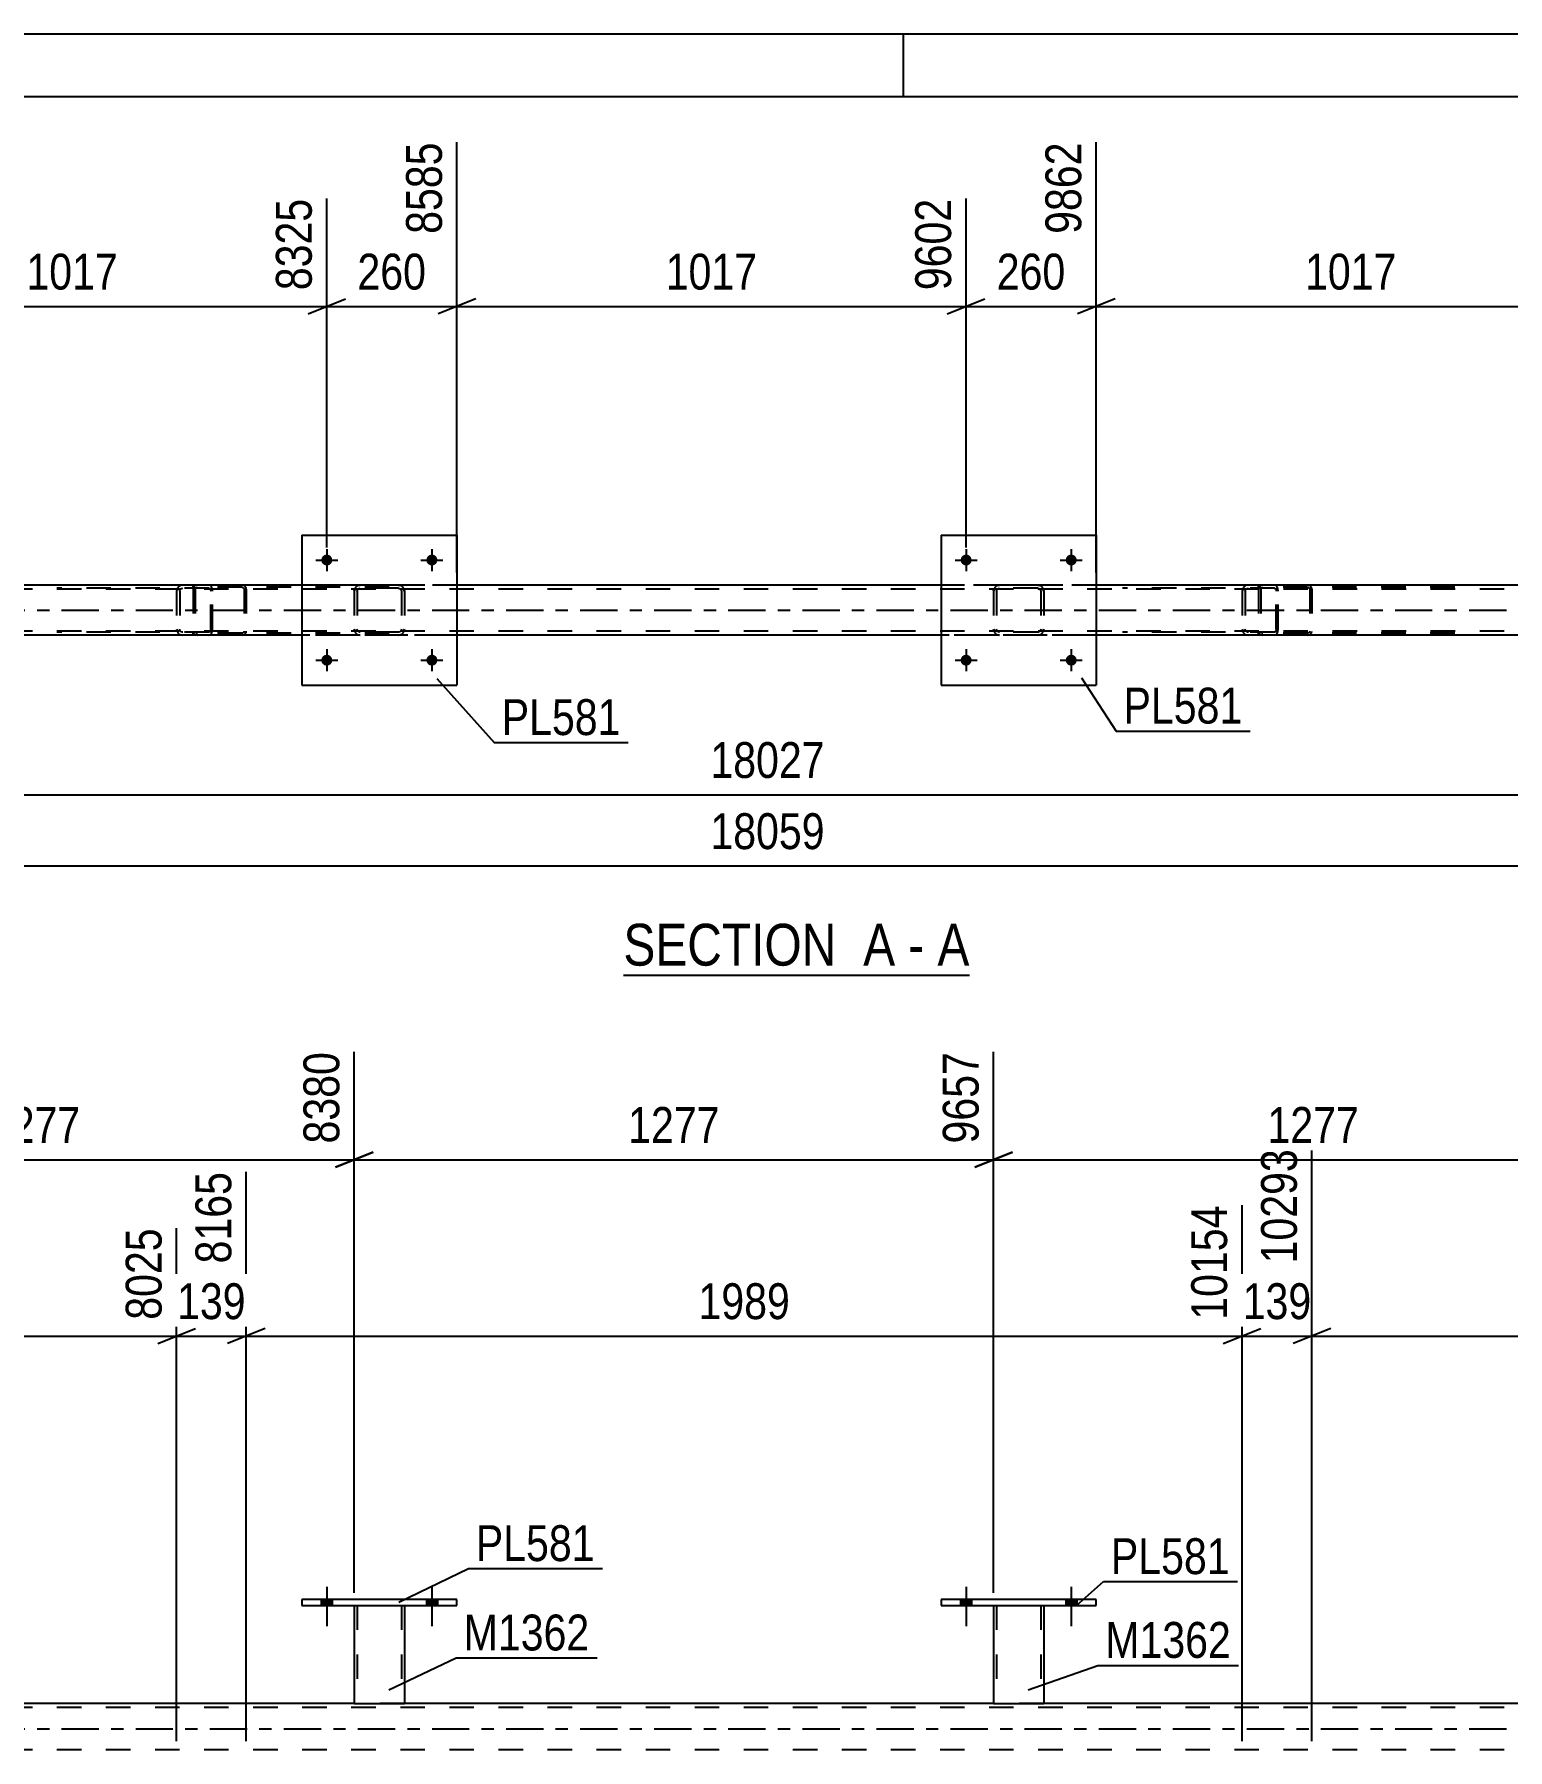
# Model space of a CAD drawing. Header units: millimetres. Extents: x 0 to 841, y 0 to 594.
# Drawn here: x 351.6 to 469.3, y 457 to 594 of the extents above; entities that cross this region are included whole.
import ezdxf

# ---------------------------------------------------------------- set-up
doc = ezdxf.new("R2010")
doc.units = ezdxf.units.MM
doc.linetypes.add('DXK_LINE_DOT2', pattern=[3.9198, 1.9599, -1.9599])
doc.linetypes.add('DXK_LINE_DOT3', pattern=[5.9187, 2.979, -0.9799, 0.9799, -0.9799])
doc.styles.add('Arial Narrow', font='ARIALN.TTF', dxfattribs={"height": 0.2})

# ---------------------------------------------------------------- blocks, each defined once
blk = doc.blocks.new('Unknown-814748510-1133')
at = {"color": 5, "linetype": 'Continuous'}
for p, q in [((841, 594), (0, 594)), ((421, 589), (421, 594)), ((836, 589), (5, 589))]:
    blk.add_line(p, q, dxfattribs=at)
blk = doc.blocks.new('Unknown-814748510-11 - 4862')
at = {"color": 6, "linetype": 'Continuous'}
blk.add_line((398.62, 518.85), (426.26, 518.85), dxfattribs=at)
at = {"color": 0, "linetype": 'Continuous'}
for points in [[(416.73, 519.6), (416.73, 523.1), (398.62, 523.1), (398.62, 519.6)], [(420.33, 519.6), (420.33, 523.1), (417.78, 523.1), (417.78, 519.6)], [(422.66, 519.6), (422.66, 523.1), (421.38, 523.1), (421.38, 519.6)], [(426.26, 519.6), (426.26, 523.1), (423.71, 523.1), (423.71, 519.6)]]:
    blk.add_wipeout(points, dxfattribs=at)
at = {"color": 7, "linetype": 'Continuous', "style": 'Arial Narrow'}
for s, p in [('SECTION ', (398.62, 519.6)), ('A', (417.78, 519.6)), ('A', (423.71, 519.6)), ('-', (421.38, 519.6))]:
    blk.add_text(s, height=3.34, dxfattribs=at).set_placement(p)
blk = doc.blocks.new('Part-814748510-4932 - 4862')
at = {"color": 2, "linetype": 'Continuous'}
for p, q in [((372.92, 554), (372.92, 542)), ((372.92, 554), (385.32, 554)), ((385.32, 554), (385.32, 542)), ((372.92, 542), (385.32, 542))]:
    blk.add_line(p, q, dxfattribs=at)
blk = doc.blocks.new('Part-814748510-4933 - 4862')
at = {"color": 7, "linetype": 'DXK_LINE_DOT2'}
for p, q in [((377.12, 549.52), (377.15, 549.7)), ((377.15, 549.7), (377.12, 549.52)), ((377.36, 549.52), (377.37, 549.61)), ((377.37, 549.61), (377.43, 549.69)), ((377.41, 549.96), (377.6, 550)), ((377.6, 550), (377.41, 549.96)), ((377.43, 549.69), (377.5, 549.74)), ((377.5, 549.74), (377.6, 549.76)), ((380.64, 550), (377.6, 550)), ((380.64, 549.76), (377.6, 549.76)), ((380.64, 550), (380.82, 549.96)), ((380.82, 549.96), (380.64, 550)), ((380.64, 549.76), (380.73, 549.74)), ((380.73, 549.74), (380.81, 549.69)), ((380.81, 549.69), (380.86, 549.61)), ((380.86, 549.61), (380.88, 549.52)), ((381.08, 549.7), (381.12, 549.52)), ((381.12, 549.52), (381.08, 549.7)), ((377.12, 549.52), (377.12, 546.48)), ((377.36, 549.52), (377.36, 546.48)), ((380.88, 549.52), (380.88, 546.48)), ((381.12, 549.52), (381.12, 546.48)), ((377.15, 546.29), (377.12, 546.48)), ((377.12, 546.48), (377.15, 546.29)), ((377.37, 546.38), (377.36, 546.48)), ((377.43, 546.31), (377.37, 546.38)), ((377.6, 546), (377.41, 546.03)), ((377.41, 546.03), (377.6, 546)), ((377.5, 546.25), (377.43, 546.31)), ((377.6, 546.24), (377.5, 546.25)), ((380.64, 546.24), (377.6, 546.24)), ((380.64, 546), (377.6, 546)), ((380.73, 546.25), (380.64, 546.24)), ((380.82, 546.03), (380.64, 546)), ((380.64, 546), (380.82, 546.03)), ((380.81, 546.31), (380.73, 546.25)), ((380.86, 546.38), (380.81, 546.31)), ((380.88, 546.48), (380.86, 546.38)), ((381.12, 546.48), (381.08, 546.29)), ((381.08, 546.29), (381.12, 546.48))]:
    blk.add_line(p, q, dxfattribs=at)
at = {"color": 7, "linetype": 'DXK_LINE_DOT3'}
blk.add_line((379.12, 548), (379.12, 548), dxfattribs=at)
at = {"color": 7, "linetype": 'DXK_LINE_DOT2'}
for centre, start, end in [((377.6, 549.52), 112.5, 157.5), ((377.6, 549.52), 112.5, 157.5), ((380.64, 549.52), 22.5, 67.5), ((380.64, 549.52), 22.5, 67.5), ((377.6, 546.48), 202.5, 247.5), ((377.6, 546.48), 202.5, 247.5), ((380.64, 546.48), 292.5, 337.5), ((380.64, 546.48), 292.5, 337.5)]:
    blk.add_arc(centre, 0.48, start, end, dxfattribs=at)
blk = doc.blocks.new('Part-814748510-4938 - 4862')
at = {"color": 2, "linetype": 'Continuous'}
for p, q in [((424, 554), (424, 542)), ((424, 554), (436.4, 554)), ((436.4, 554), (436.4, 542)), ((424, 542), (436.4, 542))]:
    blk.add_line(p, q, dxfattribs=at)
blk = doc.blocks.new('Part-814748510-4939 - 4862')
at = {"color": 7, "linetype": 'DXK_LINE_DOT2'}
for p, q in [((428.2, 549.52), (428.23, 549.7)), ((428.23, 549.7), (428.2, 549.52)), ((428.44, 549.52), (428.45, 549.61)), ((428.45, 549.61), (428.51, 549.69)), ((428.49, 549.96), (428.68, 550)), ((428.68, 550), (428.49, 549.96)), ((428.51, 549.69), (428.58, 549.74)), ((428.58, 549.74), (428.68, 549.76)), ((431.72, 550), (428.68, 550)), ((431.72, 549.76), (428.68, 549.76)), ((431.72, 550), (431.9, 549.96)), ((431.9, 549.96), (431.72, 550)), ((431.72, 549.76), (431.81, 549.74)), ((431.81, 549.74), (431.89, 549.69)), ((431.89, 549.69), (431.94, 549.61)), ((431.94, 549.61), (431.96, 549.52)), ((432.16, 549.7), (432.2, 549.52)), ((432.2, 549.52), (432.16, 549.7)), ((428.2, 549.52), (428.2, 546.48)), ((428.44, 549.52), (428.44, 546.48)), ((431.96, 549.52), (431.96, 546.48)), ((432.2, 549.52), (432.2, 546.48)), ((428.23, 546.29), (428.2, 546.48)), ((428.2, 546.48), (428.23, 546.29)), ((428.45, 546.38), (428.44, 546.48)), ((428.51, 546.31), (428.45, 546.38)), ((428.68, 546), (428.49, 546.03)), ((428.49, 546.03), (428.68, 546)), ((428.58, 546.25), (428.51, 546.31)), ((428.68, 546.24), (428.58, 546.25)), ((431.72, 546.24), (428.68, 546.24)), ((431.72, 546), (428.68, 546)), ((431.81, 546.25), (431.72, 546.24)), ((431.9, 546.03), (431.72, 546)), ((431.72, 546), (431.9, 546.03)), ((431.89, 546.31), (431.81, 546.25)), ((431.94, 546.38), (431.89, 546.31)), ((431.96, 546.48), (431.94, 546.38)), ((432.2, 546.48), (432.16, 546.29)), ((432.16, 546.29), (432.2, 546.48))]:
    blk.add_line(p, q, dxfattribs=at)
at = {"color": 7, "linetype": 'DXK_LINE_DOT3'}
blk.add_line((430.2, 548), (430.2, 548), dxfattribs=at)
at = {"color": 7, "linetype": 'DXK_LINE_DOT2'}
for centre, start, end in [((428.68, 549.52), 112.5, 157.5), ((428.68, 549.52), 112.5, 157.5), ((431.72, 549.52), 22.5, 67.5), ((431.72, 549.52), 22.5, 67.5), ((428.68, 546.48), 202.5, 247.5), ((428.68, 546.48), 202.5, 247.5), ((431.72, 546.48), 292.5, 337.5), ((431.72, 546.48), 292.5, 337.5)]:
    blk.add_arc(centre, 0.48, start, end, dxfattribs=at)
blk = doc.blocks.new('Bolt-814748510-4876 - 4862')
at = {"linetype": 'Continuous'}
for points in [[(375.36, 552, -1), (374.48, 552, -1)], [(383.76, 552, -1), (382.88, 552, -1)]]:
    blk.add_hatch(color=1, dxfattribs=at).paths.add_polyline_path(points)
at = {"color": 1, "linetype": 'Continuous'}
for p, q in [((374.92, 552.88), (374.92, 551.12)), ((383.32, 552.88), (383.32, 551.12)), ((374.04, 552), (375.8, 552)), ((382.44, 552), (384.2, 552))]:
    blk.add_line(p, q, dxfattribs=at)
blk = doc.blocks.new('Bolt-814748510-4877 - 4862')
at = {"linetype": 'Continuous'}
for points in [[(375.36, 544, -1), (374.48, 544, -1)], [(383.76, 544, -1), (382.88, 544, -1)]]:
    blk.add_hatch(color=1, dxfattribs=at).paths.add_polyline_path(points)
at = {"color": 1, "linetype": 'Continuous'}
for p, q in [((374.92, 544.88), (374.92, 543.12)), ((383.32, 544.88), (383.32, 543.12)), ((374.04, 544), (375.8, 544)), ((382.44, 544), (384.2, 544))]:
    blk.add_line(p, q, dxfattribs=at)
blk = doc.blocks.new('Bolt-814748510-4878 - 4862')
at = {"linetype": 'Continuous'}
for points in [[(426.44, 552, -1), (425.56, 552, -1)], [(434.84, 552, -1), (433.96, 552, -1)]]:
    blk.add_hatch(color=1, dxfattribs=at).paths.add_polyline_path(points)
at = {"color": 1, "linetype": 'Continuous'}
for p, q in [((426, 552.88), (426, 551.12)), ((434.4, 552.88), (434.4, 551.12)), ((425.12, 552), (426.88, 552)), ((433.52, 552), (435.28, 552))]:
    blk.add_line(p, q, dxfattribs=at)
blk = doc.blocks.new('Bolt-814748510-4879 - 4862')
at = {"linetype": 'Continuous'}
for points in [[(426.44, 544, -1), (425.56, 544, -1)], [(434.84, 544, -1), (433.96, 544, -1)]]:
    blk.add_hatch(color=1, dxfattribs=at).paths.add_polyline_path(points)
at = {"color": 1, "linetype": 'Continuous'}
for p, q in [((426, 544.88), (426, 543.12)), ((434.4, 544.88), (434.4, 543.12)), ((425.12, 544), (426.88, 544)), ((433.52, 544), (435.28, 544))]:
    blk.add_line(p, q, dxfattribs=at)
blk = doc.blocks.new('Part-814748510-4977 - 4862')
at = {"color": 7, "linetype": 'DXK_LINE_DOT2'}
for p, q in [((364.26, 549.8), (364.24, 549.68)), ((364.24, 549.68), (364.24, 546.32)), ((364.41, 549.68), (364.42, 549.74)), ((364.41, 549.68), (364.41, 546.32)), ((364.42, 549.74), (364.46, 549.79)), ((364.58, 550), (364.45, 549.97)), ((364.46, 549.79), (364.51, 549.82)), ((364.51, 549.82), (364.58, 549.84)), ((379.91, 550), (364.58, 550)), ((379.91, 549.84), (364.58, 549.84)), ((368.28, 549.97), (368.15, 550)), ((368.15, 549.84), (368.22, 549.82)), ((368.22, 549.82), (368.24, 549.81)), ((368.24, 549.81), (368.27, 549.79)), ((368.27, 549.79), (368.31, 549.74)), ((368.31, 549.74), (368.32, 549.68)), ((368.32, 549.68), (368.32, 546.32)), ((368.49, 549.68), (368.47, 549.8)), ((368.49, 549.68), (368.49, 546.32)), ((364.24, 546.32), (364.26, 546.19)), ((364.42, 546.25), (364.41, 546.32)), ((364.46, 546.2), (364.42, 546.25)), ((364.45, 546.02), (364.58, 546)), ((364.46, 546.2), (364.49, 546.18)), ((364.49, 546.18), (364.51, 546.17)), ((364.51, 546.17), (364.58, 546.16)), ((379.91, 546.16), (364.58, 546.16)), ((379.91, 546), (364.58, 546)), ((368.22, 546.17), (368.15, 546.16)), ((368.15, 546), (368.28, 546.02)), ((368.27, 546.2), (368.22, 546.17)), ((368.31, 546.25), (368.27, 546.2)), ((368.32, 546.32), (368.31, 546.25)), ((368.47, 546.19), (368.49, 546.32))]:
    blk.add_line(p, q, dxfattribs=at)
for centre, start, end in [((364.56, 549.66), 110.7583, 155.68), ((368.16, 549.66), 24.32, 69.2417), ((364.56, 546.33), 204.32, 249.2417), ((368.16, 546.33), 290.7583, 335.68)]:
    blk.add_arc(centre, 0.331, start, end, dxfattribs=at)
blk = doc.blocks.new('Part-814748510-4978 - 4862')
at = {"color": 7, "linetype": 'DXK_LINE_DOT2'}
for p, q in [((365.51, 550), (353.36, 550)), ((365.51, 549.76), (353.36, 549.76)), ((362.94, 549.6), (362.92, 549.52)), ((362.96, 549.7), (362.94, 549.6)), ((363.17, 549.52), (363.19, 549.61)), ((363.19, 549.61), (363.24, 549.69)), ((363.42, 550), (363.23, 549.96)), ((363.24, 549.69), (363.32, 549.74)), ((363.32, 549.74), (363.42, 549.76)), ((364.24, 549.76), (364.24, 550)), ((365.62, 549.96), (365.51, 550)), ((365.51, 549.76), (365.56, 549.74)), ((365.56, 549.74), (365.61, 549.69)), ((365.61, 549.69), (365.64, 549.61)), ((365.7, 549.85), (365.62, 549.96)), ((365.64, 549.61), (365.65, 549.52)), ((365.76, 549.7), (365.7, 549.85)), ((365.78, 549.52), (365.76, 549.7)), ((362.92, 549.52), (362.92, 546.48)), ((363.17, 549.52), (363.17, 546.48)), ((365.65, 546.48), (365.65, 549.52)), ((365.78, 546.48), (365.78, 549.52)), ((365.51, 546.24), (353.36, 546.24)), ((365.51, 546), (353.36, 546)), ((362.92, 546.48), (362.94, 546.39)), ((362.94, 546.39), (362.96, 546.29)), ((363.19, 546.38), (363.17, 546.48)), ((363.24, 546.31), (363.19, 546.38)), ((363.23, 546.03), (363.42, 546)), ((363.32, 546.25), (363.24, 546.31)), ((363.42, 546.24), (363.32, 546.25)), ((364.24, 546), (364.24, 546.24)), ((365.56, 546.25), (365.51, 546.24)), ((365.51, 546), (365.62, 546.03)), ((365.61, 546.31), (365.56, 546.25)), ((365.64, 546.38), (365.61, 546.31)), ((365.62, 546.03), (365.7, 546.14)), ((365.65, 546.48), (365.64, 546.38)), ((365.7, 546.14), (365.76, 546.29)), ((365.76, 546.29), (365.78, 546.48))]:
    blk.add_line(p, q, dxfattribs=at)
for centre, start, end in [((363.41, 549.5), 111.1941, 156.1506), ((363.41, 546.49), 203.8494, 248.8059)]:
    blk.add_arc(centre, 0.492, start, end, dxfattribs=at)
blk = doc.blocks.new('Part-814748510-5000 - 4862')
at = {"color": 7, "linetype": 'DXK_LINE_DOT2'}
for p, q in [((450.65, 550), (438.49, 550)), ((450.65, 549.76), (438.49, 549.76)), ((448.07, 549.6), (448.05, 549.52)), ((448.09, 549.7), (448.07, 549.6)), ((448.3, 549.52), (448.32, 549.61)), ((448.32, 549.61), (448.38, 549.69)), ((448.55, 550), (448.36, 549.96)), ((448.38, 549.69), (448.46, 549.74)), ((448.46, 549.74), (448.55, 549.76)), ((449.37, 549.76), (449.37, 550)), ((450.75, 549.96), (450.65, 550)), ((450.65, 549.76), (450.7, 549.74)), ((450.7, 549.74), (450.74, 549.69)), ((450.74, 549.69), (450.77, 549.61)), ((450.84, 549.85), (450.75, 549.96)), ((450.77, 549.61), (450.78, 549.52)), ((450.9, 549.7), (450.84, 549.85)), ((450.92, 549.52), (450.9, 549.7)), ((448.05, 549.52), (448.05, 546.48)), ((448.3, 549.52), (448.3, 546.48)), ((450.78, 546.48), (450.78, 549.52)), ((450.92, 546.48), (450.92, 549.52)), ((450.65, 546.24), (438.49, 546.24)), ((450.65, 546), (438.49, 546)), ((448.05, 546.48), (448.07, 546.39)), ((448.07, 546.39), (448.09, 546.29)), ((448.32, 546.38), (448.3, 546.48)), ((448.38, 546.31), (448.32, 546.38)), ((448.36, 546.03), (448.55, 546)), ((448.46, 546.25), (448.38, 546.31)), ((448.55, 546.24), (448.46, 546.25)), ((449.37, 546), (449.37, 546.24)), ((450.7, 546.25), (450.65, 546.24)), ((450.65, 546), (450.75, 546.03)), ((450.74, 546.31), (450.7, 546.25)), ((450.77, 546.38), (450.74, 546.31)), ((450.75, 546.03), (450.84, 546.14)), ((450.78, 546.48), (450.77, 546.38)), ((450.84, 546.14), (450.9, 546.29)), ((450.9, 546.29), (450.92, 546.48))]:
    blk.add_line(p, q, dxfattribs=at)
for centre, start, end in [((448.54, 549.5), 111.1941, 156.1506), ((448.54, 546.49), 203.8494, 248.8059)]:
    blk.add_arc(centre, 0.492, start, end, dxfattribs=at)
blk = doc.blocks.new('Part-814748510-5012 - 4862')
at = {"color": 7, "linetype": 'DXK_LINE_DOT2'}
for p, q in [((449.4, 549.8), (449.37, 549.68)), ((449.37, 549.68), (449.37, 546.32)), ((449.54, 549.68), (449.55, 549.74)), ((449.54, 549.68), (449.54, 546.32)), ((449.55, 549.74), (449.59, 549.79)), ((449.71, 550), (449.58, 549.97)), ((449.59, 549.79), (449.65, 549.82)), ((449.65, 549.82), (449.71, 549.84)), ((465.04, 550), (449.71, 550)), ((465.04, 549.84), (449.71, 549.84)), ((453.42, 549.97), (453.29, 550)), ((453.29, 549.84), (453.35, 549.82)), ((453.35, 549.82), (453.38, 549.81)), ((453.38, 549.81), (453.41, 549.79)), ((453.41, 549.79), (453.44, 549.74)), ((453.44, 549.74), (453.46, 549.68)), ((453.46, 549.68), (453.46, 546.32)), ((453.63, 549.68), (453.6, 549.8)), ((453.63, 549.68), (453.63, 546.32)), ((449.37, 546.32), (449.4, 546.19)), ((449.55, 546.25), (449.54, 546.32)), ((449.59, 546.2), (449.55, 546.25)), ((449.58, 546.02), (449.71, 546)), ((449.59, 546.2), (449.62, 546.18)), ((449.62, 546.18), (449.65, 546.17)), ((449.65, 546.17), (449.71, 546.16)), ((465.04, 546.16), (449.71, 546.16)), ((465.04, 546), (449.71, 546)), ((453.35, 546.17), (453.29, 546.16)), ((453.29, 546), (453.42, 546.02)), ((453.41, 546.2), (453.35, 546.17)), ((453.44, 546.25), (453.41, 546.2)), ((453.46, 546.32), (453.44, 546.25)), ((453.6, 546.19), (453.63, 546.32))]:
    blk.add_line(p, q, dxfattribs=at)
for centre, start, end in [((449.7, 549.66), 110.7583, 155.68), ((453.3, 549.66), 24.32, 69.2417), ((449.7, 546.33), 204.32, 249.2417), ((453.3, 546.33), 290.7583, 335.68)]:
    blk.add_arc(centre, 0.331, start, end, dxfattribs=at)
blk = doc.blocks.new('Part-814748510-5062 - 4862')
at = {"color": 7, "linetype": 'DXK_LINE_DOT2'}
for p, q in [((762.98, 549.68), (99.23, 549.68)), ((762.98, 550), (117.51, 550)), ((385.32, 550), (372.92, 550)), ((436.4, 550), (424, 550)), ((762.98, 546.32), (99.23, 546.32)), ((760.18, 546), (99.23, 546)), ((385.32, 546), (372.92, 546)), ((436.4, 546), (424, 546))]:
    blk.add_line(p, q, dxfattribs=at)
at = {"color": 2, "linetype": 'Continuous'}
for p, q in [((372.92, 550), (334.24, 550)), ((424, 550), (385.32, 550)), ((475.08, 550), (436.4, 550)), ((372.92, 546), (334.24, 546)), ((424, 546), (385.32, 546)), ((475.08, 546), (436.4, 546))]:
    blk.add_line(p, q, dxfattribs=at)
at = {"color": 7, "linetype": 'DXK_LINE_DOT3'}
blk.add_line((99.23, 548), (762.98, 548), dxfattribs=at)
blk = doc.blocks.new('Bolt-814748510-3024 - 3016')
at = {"linetype": 'Continuous'}
for points in [[(374.48, 468.48), (375.36, 468.48), (375.36, 468.96), (374.48, 468.96)], [(382.88, 468.48), (383.76, 468.48), (383.76, 468.96), (382.88, 468.96)]]:
    blk.add_hatch(color=1, dxfattribs=at).paths.add_polyline_path(points)
at = {"color": 1, "linetype": 'Continuous'}
for p, q in [((374.48, 468.96), (374.48, 468.48)), ((374.92, 469.96), (374.92, 466.84)), ((375.36, 468.96), (375.36, 468.48)), ((382.88, 468.96), (382.88, 468.48)), ((383.32, 469.96), (383.32, 466.84)), ((383.76, 468.96), (383.76, 468.48))]:
    blk.add_line(p, q, dxfattribs=at)
blk = doc.blocks.new('Part-814748510-3141 - 3016')
at = {"color": 2, "linetype": 'Continuous'}
for p, q in [((424, 468.96), (424, 468.48)), ((436.4, 468.96), (424, 468.96)), ((436.4, 468.48), (436.4, 468.96)), ((424, 468.48), (436.4, 468.48))]:
    blk.add_line(p, q, dxfattribs=at)
blk = doc.blocks.new('Part-814748510-3146 - 3016')
at = {"color": 7, "linetype": 'DXK_LINE_DOT2'}
for p, q in [((377.12, 468.49), (381.12, 468.49)), ((377.12, 468.48), (377.12, 468.49)), ((377.12, 468.49), (377.12, 468.48)), ((377.36, 468.49), (377.36, 460.64)), ((380.88, 468.49), (380.88, 460.64)), ((381.12, 468.49), (381.12, 468.48)), ((381.12, 468.48), (381.12, 468.49)), ((380.82, 460.64), (380.86, 460.64)), ((380.82, 460.64), (380.86, 460.64)), ((380.86, 460.64), (380.88, 460.64)), ((380.86, 460.64), (380.88, 460.64))]:
    blk.add_line(p, q, dxfattribs=at)
at = {"color": 2, "linetype": 'Continuous'}
for p, q in [((377.12, 468.48), (377.12, 460.64)), ((381.12, 468.48), (381.12, 460.64)), ((377.12, 460.64), (381.12, 460.64))]:
    blk.add_line(p, q, dxfattribs=at)
blk = doc.blocks.new('Part-814748510-3114 - 3016')
at = {"color": 7, "linetype": 'DXK_LINE_DOT2'}
for p, q in [((428.2, 468.49), (432.2, 468.49)), ((428.2, 468.48), (428.2, 468.49)), ((428.2, 468.49), (428.2, 468.48)), ((428.44, 468.49), (428.44, 460.64)), ((431.96, 468.49), (431.96, 460.64)), ((432.2, 468.49), (432.2, 468.48)), ((432.2, 468.48), (432.2, 468.49)), ((431.9, 460.64), (431.94, 460.64)), ((431.9, 460.64), (431.94, 460.64)), ((431.94, 460.64), (431.96, 460.64)), ((431.94, 460.64), (431.96, 460.64))]:
    blk.add_line(p, q, dxfattribs=at)
at = {"color": 2, "linetype": 'Continuous'}
for p, q in [((428.2, 468.48), (428.2, 460.64)), ((432.2, 468.48), (432.2, 460.64)), ((428.2, 460.64), (432.2, 460.64))]:
    blk.add_line(p, q, dxfattribs=at)
blk = doc.blocks.new('Part-814748510-3151 - 3016')
at = {"color": 2, "linetype": 'Continuous'}
for p, q in [((372.92, 468.96), (372.92, 468.48)), ((385.32, 468.96), (372.92, 468.96)), ((385.32, 468.48), (385.32, 468.96)), ((372.92, 468.48), (385.32, 468.48))]:
    blk.add_line(p, q, dxfattribs=at)
blk = doc.blocks.new('Bolt-814748510-3230 - 3016')
at = {"linetype": 'Continuous'}
for points in [[(425.56, 468.48), (426.44, 468.48), (426.44, 468.96), (425.56, 468.96)], [(433.96, 468.48), (434.84, 468.48), (434.84, 468.96), (433.96, 468.96)]]:
    blk.add_hatch(color=1, dxfattribs=at).paths.add_polyline_path(points)
at = {"color": 1, "linetype": 'Continuous'}
for p, q in [((425.56, 468.96), (425.56, 468.48)), ((426, 469.96), (426, 466.84)), ((426.44, 468.96), (426.44, 468.48)), ((433.96, 468.96), (433.96, 468.48)), ((434.4, 469.96), (434.4, 466.84)), ((434.84, 468.96), (434.84, 468.48))]:
    blk.add_line(p, q, dxfattribs=at)
blk = doc.blocks.new('Bolt-814748510-3231 - 3016')
at = {"linetype": 'Continuous'}
for points in [[(425.56, 468.48), (426.44, 468.48), (426.44, 468.96), (425.56, 468.96)], [(433.96, 468.48), (434.84, 468.48), (434.84, 468.96), (433.96, 468.96)]]:
    blk.add_hatch(color=1, dxfattribs=at).paths.add_polyline_path(points)
at = {"color": 1, "linetype": 'Continuous'}
for p, q in [((425.56, 468.96), (425.56, 468.48)), ((426, 469.96), (426, 466.84)), ((426.44, 468.96), (426.44, 468.48)), ((433.96, 468.96), (433.96, 468.48)), ((434.4, 469.96), (434.4, 466.84)), ((434.84, 468.96), (434.84, 468.48))]:
    blk.add_line(p, q, dxfattribs=at)
blk = doc.blocks.new('Bolt-814748510-3232 - 3016')
at = {"linetype": 'Continuous'}
for points in [[(374.48, 468.48), (375.36, 468.48), (375.36, 468.96), (374.48, 468.96)], [(382.88, 468.48), (383.76, 468.48), (383.76, 468.96), (382.88, 468.96)]]:
    blk.add_hatch(color=1, dxfattribs=at).paths.add_polyline_path(points)
at = {"color": 1, "linetype": 'Continuous'}
for p, q in [((374.48, 468.96), (374.48, 468.48)), ((374.92, 469.96), (374.92, 466.84)), ((375.36, 468.96), (375.36, 468.48)), ((382.88, 468.96), (382.88, 468.48)), ((383.32, 469.96), (383.32, 466.84)), ((383.76, 468.96), (383.76, 468.48))]:
    blk.add_line(p, q, dxfattribs=at)
blk = doc.blocks.new('Part-814748510-3325 - 3016')
at = {"color": 2, "linetype": 'Continuous'}
for p, q in [((377.12, 460.64), (330.04, 460.64)), ((428.2, 460.64), (381.12, 460.64)), ((479.28, 460.64), (432.2, 460.64))]:
    blk.add_line(p, q, dxfattribs=at)
at = {"color": 7, "linetype": 'DXK_LINE_DOT2'}
for p, q in [((381.12, 460.64), (377.12, 460.64)), ((432.2, 460.64), (428.2, 460.64)), ((762.98, 460.32), (99.23, 460.32)), ((762.98, 456.96), (99.23, 456.96))]:
    blk.add_line(p, q, dxfattribs=at)
at = {"color": 7, "linetype": 'DXK_LINE_DOT3'}
blk.add_line((99.23, 458.64), (762.98, 458.64), dxfattribs=at)
blk = doc.blocks.new('StraightDimension-814748510-14312 - 4862')
at = {"color": 7, "linetype": 'Continuous'}
for p, q in [((385.32, 551), (385.32, 585.38)), ((426, 553), (426, 580.88)), ((386.82, 572.86), (383.82, 571.66)), ((424.5, 571.66), (427.5, 572.86)), ((385.32, 572.26), (426, 572.26))]:
    blk.add_line(p, q, dxfattribs=at)
at = {"color": 0}
blk.add_wipeout([(409.91, 573.01), (409.91, 577.21), (401.4, 577.21), (401.4, 573.01)], dxfattribs=at)
at = {"color": 3, "style": 'Arial Narrow'}
blk.add_text('1017', height=2.863, dxfattribs=at).set_placement((402, 573.61))
at = {"color": 0, "linetype": 'Continuous'}
blk.add_wipeout([(425.4, 581.48), (421.2, 581.48), (421.2, 572.96), (425.4, 572.96)], dxfattribs=at)
at = {"color": 3, "linetype": 'Continuous', "style": 'Arial Narrow'}
blk.add_text('9602', height=2.863, rotation=90.0002, dxfattribs=at).set_placement((424.8, 573.56))
blk = doc.blocks.new('StraightDimension-814748510-5143 - 4862')
at = {"color": 7, "linetype": 'Continuous'}
blk.add_line((57.31, 533.24), (762.98, 533.24), dxfattribs=at)
at = {"color": 0}
blk.add_wipeout([(415.32, 533.99), (415.32, 538.19), (404.97, 538.19), (404.97, 533.99)], dxfattribs=at)
at = {"color": 3, "style": 'Arial Narrow'}
blk.add_text('18027', height=2.863, dxfattribs=at).set_placement((405.57, 534.59))
blk = doc.blocks.new('StraightDimension-814748510-5122 - 4862')
at = {"color": 7, "linetype": 'Continuous'}
blk.add_line((56.67, 527.56), (763.62, 527.56), dxfattribs=at)
at = {"color": 0}
blk.add_wipeout([(415.32, 528.31), (415.32, 532.51), (404.97, 532.51), (404.97, 528.31)], dxfattribs=at)
at = {"color": 3, "style": 'Arial Narrow'}
blk.add_text('18059', height=2.863, dxfattribs=at).set_placement((405.57, 528.91))
blk = doc.blocks.new('StraightDimension-814748510-14310 - 4862')
at = {"color": 7, "linetype": 'Continuous'}
for p, q in [((436.4, 551), (436.4, 585.38)), ((477.08, 553), (477.08, 582.7)), ((437.9, 572.86), (434.9, 571.66)), ((475.58, 571.66), (478.58, 572.86)), ((436.4, 572.26), (477.08, 572.26))]:
    blk.add_line(p, q, dxfattribs=at)
at = {"color": 0}
blk.add_wipeout([(460.99, 573.01), (460.99, 577.21), (452.48, 577.21), (452.48, 573.01)], dxfattribs=at)
at = {"color": 3, "style": 'Arial Narrow'}
blk.add_text('1017', height=2.863, dxfattribs=at).set_placement((453.08, 573.61))
at = {"color": 0, "linetype": 'Continuous'}
blk.add_wipeout([(476.48, 583.3), (472.28, 583.3), (472.28, 572.96), (476.48, 572.96)], dxfattribs=at)
at = {"color": 3, "linetype": 'Continuous', "style": 'Arial Narrow'}
blk.add_text('10879', height=2.863, rotation=90.0002, dxfattribs=at).set_placement((475.88, 573.56))
blk = doc.blocks.new('StraightDimension-814748510-14311 - 4862')
at = {"color": 7, "linetype": 'Continuous'}
for p, q in [((436.4, 551), (436.4, 585.38)), ((426, 553), (426, 580.88)), ((424.5, 571.66), (427.5, 572.86)), ((437.9, 572.86), (434.9, 571.66)), ((426, 572.26), (436.4, 572.26))]:
    blk.add_line(p, q, dxfattribs=at)
at = {"color": 0}
blk.add_wipeout([(434.54, 573.01), (434.54, 577.21), (427.85, 577.21), (427.85, 573.01)], dxfattribs=at)
at = {"color": 3, "style": 'Arial Narrow'}
blk.add_text('260', height=2.863, dxfattribs=at).set_placement((428.45, 573.61))
at = {"color": 0, "linetype": 'Continuous'}
blk.add_wipeout([(435.8, 585.98), (431.6, 585.98), (431.6, 577.46), (435.8, 577.46)], dxfattribs=at)
at = {"color": 3, "linetype": 'Continuous', "style": 'Arial Narrow'}
blk.add_text('9862', height=2.863, rotation=90.0002, dxfattribs=at).set_placement((435.2, 578.06))
blk = doc.blocks.new('StraightDimension-814748510-14313 - 4862')
at = {"color": 7, "linetype": 'Continuous'}
for p, q in [((385.32, 551), (385.32, 585.38)), ((374.92, 553), (374.92, 580.88)), ((373.42, 571.66), (376.42, 572.86)), ((386.82, 572.86), (383.82, 571.66)), ((374.92, 572.26), (385.32, 572.26))]:
    blk.add_line(p, q, dxfattribs=at)
at = {"color": 0}
blk.add_wipeout([(383.46, 573.01), (383.46, 577.21), (376.77, 577.21), (376.77, 573.01)], dxfattribs=at)
at = {"color": 3, "style": 'Arial Narrow'}
blk.add_text('260', height=2.863, dxfattribs=at).set_placement((377.37, 573.61))
at = {"color": 0, "linetype": 'Continuous'}
blk.add_wipeout([(384.72, 585.98), (380.52, 585.98), (380.52, 577.46), (384.72, 577.46)], dxfattribs=at)
at = {"color": 3, "linetype": 'Continuous', "style": 'Arial Narrow'}
blk.add_text('8585', height=2.863, rotation=90.0002, dxfattribs=at).set_placement((384.12, 578.06))
blk = doc.blocks.new('StraightDimension-814748510-14314 - 4862')
at = {"color": 7, "linetype": 'Continuous'}
for p, q in [((334.24, 551), (334.24, 585.38)), ((374.92, 553), (374.92, 580.88)), ((335.74, 572.86), (332.74, 571.66)), ((373.42, 571.66), (376.42, 572.86)), ((334.24, 572.26), (374.92, 572.26))]:
    blk.add_line(p, q, dxfattribs=at)
at = {"color": 0}
blk.add_wipeout([(358.83, 573.01), (358.83, 577.21), (350.32, 577.21), (350.32, 573.01)], dxfattribs=at)
at = {"color": 3, "style": 'Arial Narrow'}
blk.add_text('1017', height=2.863, dxfattribs=at).set_placement((350.92, 573.61))
at = {"color": 0, "linetype": 'Continuous'}
blk.add_wipeout([(374.32, 581.48), (370.12, 581.48), (370.12, 572.96), (374.32, 572.96)], dxfattribs=at)
at = {"color": 3, "linetype": 'Continuous', "style": 'Arial Narrow'}
blk.add_text('8325', height=2.863, rotation=90.0002, dxfattribs=at).set_placement((373.72, 573.56))
blk = doc.blocks.new('StraightDimension-814748510-4162 - 3016')
at = {"color": 7, "linetype": 'Continuous'}
for p, q in [((368.49, 457.64), (368.49, 503.13)), ((448.05, 457.64), (448.05, 500.46)), ((369.99, 490.61), (366.99, 489.41)), ((446.55, 489.41), (449.55, 490.61)), ((368.49, 490.01), (448.05, 490.01))]:
    blk.add_line(p, q, dxfattribs=at)
at = {"color": 0}
blk.add_wipeout([(412.53, 490.76), (412.53, 494.96), (404.02, 494.96), (404.02, 490.76)], dxfattribs=at)
at = {"color": 3, "style": 'Arial Narrow'}
blk.add_text('1989', height=2.863, dxfattribs=at).set_placement((404.62, 491.36))
at = {"color": 0, "linetype": 'Continuous'}
blk.add_wipeout([(447.45, 501.06), (443.25, 501.06), (443.25, 490.71), (447.45, 490.71)], dxfattribs=at)
at = {"color": 3, "linetype": 'Continuous', "style": 'Arial Narrow'}
blk.add_text('10154', height=2.863, rotation=90.0002, dxfattribs=at).set_placement((446.85, 491.31))
blk = doc.blocks.new('StraightDimension-814748510-4119 - 3016')
at = {"color": 7, "linetype": 'Continuous'}
for p, q in [((283.36, 457.64), (283.36, 503.13)), ((362.92, 457.64), (362.92, 498.63)), ((284.86, 490.61), (281.86, 489.41)), ((361.42, 489.41), (364.42, 490.61)), ((283.36, 490.01), (362.92, 490.01))]:
    blk.add_line(p, q, dxfattribs=at)
at = {"color": 0}
blk.add_wipeout([(327.39, 490.76), (327.39, 494.96), (318.88, 494.96), (318.88, 490.76)], dxfattribs=at)
at = {"color": 3, "style": 'Arial Narrow'}
blk.add_text('1989', height=2.863, dxfattribs=at).set_placement((319.48, 491.36))
at = {"color": 0, "linetype": 'Continuous'}
blk.add_wipeout([(362.32, 499.23), (358.12, 499.23), (358.12, 490.71), (362.32, 490.71)], dxfattribs=at)
at = {"color": 3, "linetype": 'Continuous', "style": 'Arial Narrow'}
blk.add_text('8025', height=2.863, rotation=90.0002, dxfattribs=at).set_placement((361.72, 491.31))
blk = doc.blocks.new('StraightDimension-814748510-15448 - 3016')
at = {"color": 7, "linetype": 'Continuous'}
for p, q in [((377.12, 469.49), (377.12, 512.7)), ((428.2, 469.49), (428.2, 512.7)), ((378.62, 504.69), (375.62, 503.49)), ((426.7, 503.49), (429.7, 504.69)), ((377.12, 504.09), (428.2, 504.09))]:
    blk.add_line(p, q, dxfattribs=at)
at = {"color": 0}
blk.add_wipeout([(406.91, 504.84), (406.91, 509.04), (398.4, 509.04), (398.4, 504.84)], dxfattribs=at)
at = {"color": 3, "style": 'Arial Narrow'}
blk.add_text('1277', height=2.863, dxfattribs=at).set_placement((399, 505.44))
at = {"color": 0, "linetype": 'Continuous'}
blk.add_wipeout([(427.6, 513.3), (423.4, 513.3), (423.4, 504.79), (427.6, 504.79)], dxfattribs=at)
at = {"color": 3, "linetype": 'Continuous', "style": 'Arial Narrow'}
blk.add_text('9657', height=2.863, rotation=90.0002, dxfattribs=at).set_placement((427, 505.39))
blk = doc.blocks.new('StraightDimension-814748510-15449 - 3016')
at = {"color": 7, "linetype": 'Continuous'}
for p, q in [((326.04, 469.49), (326.04, 512.7)), ((377.12, 469.49), (377.12, 512.7)), ((327.54, 504.69), (324.54, 503.49)), ((375.62, 503.49), (378.62, 504.69)), ((326.04, 504.09), (377.12, 504.09))]:
    blk.add_line(p, q, dxfattribs=at)
at = {"color": 0}
blk.add_wipeout([(355.83, 504.84), (355.83, 509.04), (347.32, 509.04), (347.32, 504.84)], dxfattribs=at)
at = {"color": 3, "style": 'Arial Narrow'}
blk.add_text('1277', height=2.863, dxfattribs=at).set_placement((347.92, 505.44))
at = {"color": 0, "linetype": 'Continuous'}
blk.add_wipeout([(376.52, 513.3), (372.32, 513.3), (372.32, 504.79), (376.52, 504.79)], dxfattribs=at)
at = {"color": 3, "linetype": 'Continuous', "style": 'Arial Narrow'}
blk.add_text('8380', height=2.863, rotation=90.0002, dxfattribs=at).set_placement((375.92, 505.39))
blk = doc.blocks.new('StraightDimension-814748510-4138 - 3016')
at = {"color": 7, "linetype": 'Continuous'}
for p, q in [((368.49, 457.64), (368.49, 503.13)), ((362.92, 457.64), (362.92, 498.63)), ((361.42, 489.41), (364.42, 490.61)), ((369.99, 490.61), (366.99, 489.41)), ((362.92, 490.01), (368.49, 490.01))]:
    blk.add_line(p, q, dxfattribs=at)
at = {"color": 0}
blk.add_wipeout([(369.05, 490.76), (369.05, 494.96), (362.36, 494.96), (362.36, 490.76)], dxfattribs=at)
at = {"color": 3, "style": 'Arial Narrow'}
blk.add_text('139', height=2.863, dxfattribs=at).set_placement((362.96, 491.36))
at = {"color": 0, "linetype": 'Continuous'}
blk.add_wipeout([(367.89, 503.73), (363.69, 503.73), (363.69, 495.21), (367.89, 495.21)], dxfattribs=at)
at = {"color": 3, "linetype": 'Continuous', "style": 'Arial Narrow'}
blk.add_text('8165', height=2.863, rotation=90.0002, dxfattribs=at).set_placement((367.29, 495.81))
blk = doc.blocks.new('StraightDimension-814748510-4186 - 3016')
at = {"color": 7, "linetype": 'Continuous'}
for p, q in [((453.63, 457.64), (453.63, 504.96)), ((448.05, 457.64), (448.05, 500.46)), ((446.55, 489.41), (449.55, 490.61)), ((455.13, 490.61), (452.13, 489.41)), ((448.05, 490.01), (453.63, 490.01))]:
    blk.add_line(p, q, dxfattribs=at)
at = {"color": 0}
blk.add_wipeout([(454.18, 490.76), (454.18, 494.96), (447.5, 494.96), (447.5, 490.76)], dxfattribs=at)
at = {"color": 3, "style": 'Arial Narrow'}
blk.add_text('139', height=2.863, dxfattribs=at).set_placement((448.1, 491.36))
at = {"color": 0, "linetype": 'Continuous'}
blk.add_wipeout([(453.03, 505.56), (448.83, 505.56), (448.83, 495.21), (453.03, 495.21)], dxfattribs=at)
at = {"color": 3, "linetype": 'Continuous', "style": 'Arial Narrow'}
blk.add_text('10293', height=2.863, rotation=90.0002, dxfattribs=at).set_placement((452.43, 495.81))
blk = doc.blocks.new('StraightDimension-814748510-4205 - 3016')
at = {"color": 7, "linetype": 'Continuous'}
for p, q in [((453.63, 457.64), (453.63, 504.96)), ((533.19, 457.64), (533.19, 500.46)), ((455.13, 490.61), (452.13, 489.41)), ((531.69, 489.41), (534.69, 490.61)), ((453.63, 490.01), (533.19, 490.01))]:
    blk.add_line(p, q, dxfattribs=at)
at = {"color": 0}
blk.add_wipeout([(497.66, 490.76), (497.66, 494.96), (489.15, 494.96), (489.15, 490.76)], dxfattribs=at)
at = {"color": 3, "style": 'Arial Narrow'}
blk.add_text('1989', height=2.863, dxfattribs=at).set_placement((489.75, 491.36))
at = {"color": 0, "linetype": 'Continuous'}
blk.add_wipeout([(532.59, 501.06), (528.39, 501.06), (528.39, 490.71), (532.59, 490.71)], dxfattribs=at)
at = {"color": 3, "linetype": 'Continuous', "style": 'Arial Narrow'}
blk.add_text('12282', height=2.863, rotation=90.0002, dxfattribs=at).set_placement((531.99, 491.31))
blk = doc.blocks.new('StraightDimension-814748510-15447 - 3016')
at = {"color": 7, "linetype": 'Continuous'}
for p, q in [((479.28, 469.49), (479.28, 514.53)), ((428.2, 469.49), (428.2, 512.7)), ((429.7, 504.69), (426.7, 503.49)), ((477.78, 503.49), (480.78, 504.69)), ((428.2, 504.09), (479.28, 504.09))]:
    blk.add_line(p, q, dxfattribs=at)
at = {"color": 0}
blk.add_wipeout([(457.99, 504.84), (457.99, 509.04), (449.48, 509.04), (449.48, 504.84)], dxfattribs=at)
at = {"color": 3, "style": 'Arial Narrow'}
blk.add_text('1277', height=2.863, dxfattribs=at).set_placement((450.08, 505.44))
at = {"color": 0, "linetype": 'Continuous'}
blk.add_wipeout([(478.68, 515.13), (474.48, 515.13), (474.48, 504.79), (478.68, 504.79)], dxfattribs=at)
at = {"color": 3, "linetype": 'Continuous', "style": 'Arial Narrow'}
blk.add_text('10934', height=2.863, rotation=90.0002, dxfattribs=at).set_placement((478.08, 505.39))
blk = doc.blocks.new('Mark-814748510-4934 - 4862')
at = {"color": 0}
blk.add_wipeout([(448.09, 538.94), (448.09, 541.94), (438.58, 541.94), (438.58, 538.94)], dxfattribs=at)
blk.add_wipeout([(448.09, 538.94), (448.09, 541.94), (438.58, 541.94), (438.58, 538.94)], dxfattribs=at)
at = {"color": 30, "linetype": 'Continuous'}
for p, q in [((435.21, 542.59), (437.98, 538.34)), ((437.98, 538.34), (448.69, 538.34))]:
    blk.add_line(p, q, dxfattribs=at)
at = {"color": 3, "style": 'Arial Narrow'}
blk.add_text('PL581', height=2.863, dxfattribs=at).set_placement((438.58, 538.94))
blk = doc.blocks.new('Mark-814748510-4928 - 4862')
at = {"color": 0}
blk.add_wipeout([(398.4, 538.02), (398.4, 541.02), (388.9, 541.02), (388.9, 538.02)], dxfattribs=at)
blk.add_wipeout([(398.4, 538.02), (398.4, 541.02), (388.9, 541.02), (388.9, 538.02)], dxfattribs=at)
at = {"color": 30, "linetype": 'Continuous'}
for p, q in [((383.7, 542.54), (388.3, 537.42)), ((388.3, 537.42), (399, 537.42))]:
    blk.add_line(p, q, dxfattribs=at)
at = {"color": 3, "style": 'Arial Narrow'}
blk.add_text('PL581', height=2.863, dxfattribs=at).set_placement((388.9, 538.02))
blk = doc.blocks.new('Mark-814748510-3137 - 3016')
at = {"color": 0}
blk.add_wipeout([(447.08, 470.99), (447.08, 473.99), (437.57, 473.99), (437.57, 470.99)], dxfattribs=at)
blk.add_wipeout([(447.08, 470.99), (447.08, 473.99), (437.57, 473.99), (437.57, 470.99)], dxfattribs=at)
at = {"color": 30, "linetype": 'Continuous'}
for p, q in [((434.81, 468.48), (436.97, 470.39)), ((436.97, 470.39), (447.68, 470.39))]:
    blk.add_line(p, q, dxfattribs=at)
at = {"color": 3, "style": 'Arial Narrow'}
blk.add_text('PL581', height=2.863, dxfattribs=at).set_placement((437.57, 470.99))
blk = doc.blocks.new('Mark-814748510-3110 - 3016')
at = {"color": 0}
blk.add_wipeout([(447.17, 464.3), (447.17, 467.3), (437.12, 467.3), (437.12, 464.3)], dxfattribs=at)
blk.add_wipeout([(447.17, 464.3), (447.17, 467.3), (437.12, 467.3), (437.12, 464.3)], dxfattribs=at)
at = {"color": 30, "linetype": 'Continuous'}
for p, q in [((430.97, 461.75), (436.52, 463.7)), ((436.52, 463.7), (447.77, 463.7))]:
    blk.add_line(p, q, dxfattribs=at)
at = {"color": 3, "style": 'Arial Narrow'}
blk.add_text('M1362', height=2.863, dxfattribs=at).set_placement((437.12, 464.3))
blk = doc.blocks.new('Mark-814748510-3147 - 3016')
at = {"color": 0}
blk.add_wipeout([(396.34, 472.03), (396.34, 475.03), (386.83, 475.03), (386.83, 472.03)], dxfattribs=at)
blk.add_wipeout([(396.34, 472.03), (396.34, 475.03), (386.83, 475.03), (386.83, 472.03)], dxfattribs=at)
at = {"color": 30, "linetype": 'Continuous'}
for p, q in [((380.69, 468.76), (386.23, 471.43)), ((386.23, 471.43), (396.94, 471.43))]:
    blk.add_line(p, q, dxfattribs=at)
at = {"color": 3, "style": 'Arial Narrow'}
blk.add_text('PL581', height=2.863, dxfattribs=at).set_placement((386.83, 472.03))
blk = doc.blocks.new('Mark-814748510-3142 - 3016')
at = {"color": 0}
blk.add_wipeout([(395.91, 464.89), (395.91, 467.89), (385.86, 467.89), (385.86, 464.89)], dxfattribs=at)
blk.add_wipeout([(395.91, 464.89), (395.91, 467.89), (385.86, 467.89), (385.86, 464.89)], dxfattribs=at)
at = {"color": 30, "linetype": 'Continuous'}
for p, q in [((379.89, 461.75), (385.26, 464.29)), ((385.26, 464.29), (396.51, 464.29))]:
    blk.add_line(p, q, dxfattribs=at)
at = {"color": 3, "style": 'Arial Narrow'}
blk.add_text('M1362', height=2.863, dxfattribs=at).set_placement((385.86, 464.89))

msp = doc.modelspace()

# ---------------------------------------------------------------- block references
for name in ['Unknown-814748510-1133', 'Part-814748510-4932 - 4862', 'Part-814748510-4938 - 4862', 'Bolt-814748510-4876 - 4862', 'Bolt-814748510-4878 - 4862', 'Part-814748510-5062 - 4862', 'Part-814748510-4978 - 4862', 'Part-814748510-4977 - 4862', 'Part-814748510-4933 - 4862', 'Part-814748510-4939 - 4862', 'Part-814748510-5000 - 4862', 'Part-814748510-5012 - 4862', 'Bolt-814748510-4877 - 4862', 'Bolt-814748510-4879 - 4862', 'Part-814748510-3151 - 3016', 'Bolt-814748510-3024 - 3016', 'Bolt-814748510-3232 - 3016', 'Part-814748510-3141 - 3016', 'Bolt-814748510-3230 - 3016', 'Bolt-814748510-3231 - 3016', 'Part-814748510-3146 - 3016', 'Part-814748510-3114 - 3016', 'Part-814748510-3325 - 3016']:
    msp.add_blockref(name, (0, 0))

# ---------------------------------------------------------------- next in the draw order: block references
for name in ['StraightDimension-814748510-14312 - 4862', 'StraightDimension-814748510-14310 - 4862', 'StraightDimension-814748510-5143 - 4862', 'Unknown-814748510-11 - 4862', 'StraightDimension-814748510-4119 - 3016', 'StraightDimension-814748510-4162 - 3016']:
    msp.add_blockref(name, (0, 0))

# ---------------------------------------------------------------- next in the draw order: block references
for name in ['StraightDimension-814748510-14313 - 4862', 'StraightDimension-814748510-14311 - 4862', 'StraightDimension-814748510-5122 - 4862', 'StraightDimension-814748510-15448 - 3016', 'StraightDimension-814748510-4186 - 3016', 'Mark-814748510-3142 - 3016']:
    msp.add_blockref(name, (0, 0))

# ---------------------------------------------------------------- next in the draw order: block references
for name in ['StraightDimension-814748510-14314 - 4862', 'Mark-814748510-4928 - 4862', 'Mark-814748510-4934 - 4862', 'StraightDimension-814748510-15449 - 3016', 'StraightDimension-814748510-4205 - 3016', 'Mark-814748510-3147 - 3016', 'Mark-814748510-3110 - 3016']:
    msp.add_blockref(name, (0, 0))

# ---------------------------------------------------------------- next in the draw order: block references
for name in ['StraightDimension-814748510-15447 - 3016', 'StraightDimension-814748510-4138 - 3016']:
    msp.add_blockref(name, (0, 0))

# ---------------------------------------------------------------- next in the draw order: block references
msp.add_blockref('Mark-814748510-3137 - 3016', (0, 0))

doc.saveas('drawing.dxf')
